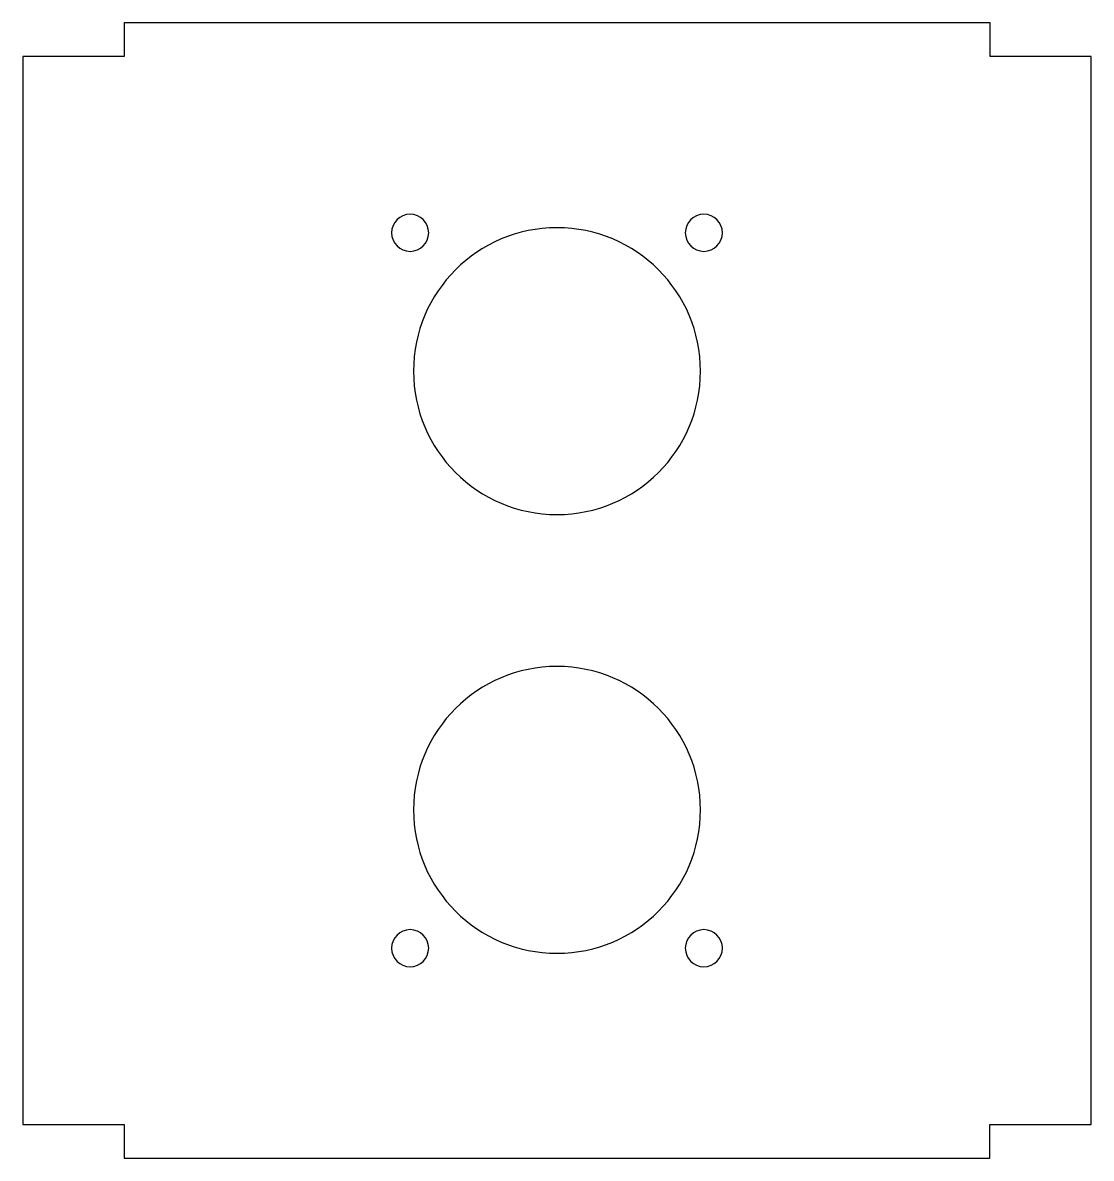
# Model space of a CAD drawing. Header units: millimetres. Extents: x 0.1 to 63.4, y -1.9 to 65.4.
import ezdxf

# ---------------------------------------------------------------- set-up
doc = ezdxf.new("R2010")
doc.units = ezdxf.units.MM
doc.layers.get('0').update_dxf_attribs({"linetype": 'CONTINUOUS'})

msp = doc.modelspace()

# ---------------------------------------------------------------- linework, layer by layer
msp.add_lwpolyline([(63.4, 63.4), (57.401, 63.4), (57.401, 65.4), (6.101, 65.4), (6.101, 63.4), (0.1, 63.4), (0.1, 0.1), (6.1, 0.1), (6.1, -1.9), (57.4, -1.9), (57.4, 0.1), (63.4, 0.1)], close=True)
at = {"extrusion": (0, 0, -1)}
for centre, radius in [((-23.05, 52.95), 1.1), ((-40.45, 52.95), 1.1), ((-31.75, 44.75), 8.5), ((-31.75, 18.75), 8.5), ((-23.05, 10.55), 1.1), ((-40.45, 10.55), 1.1)]:
    msp.add_circle(centre, radius, dxfattribs=at)

doc.saveas('drawing.dxf')
